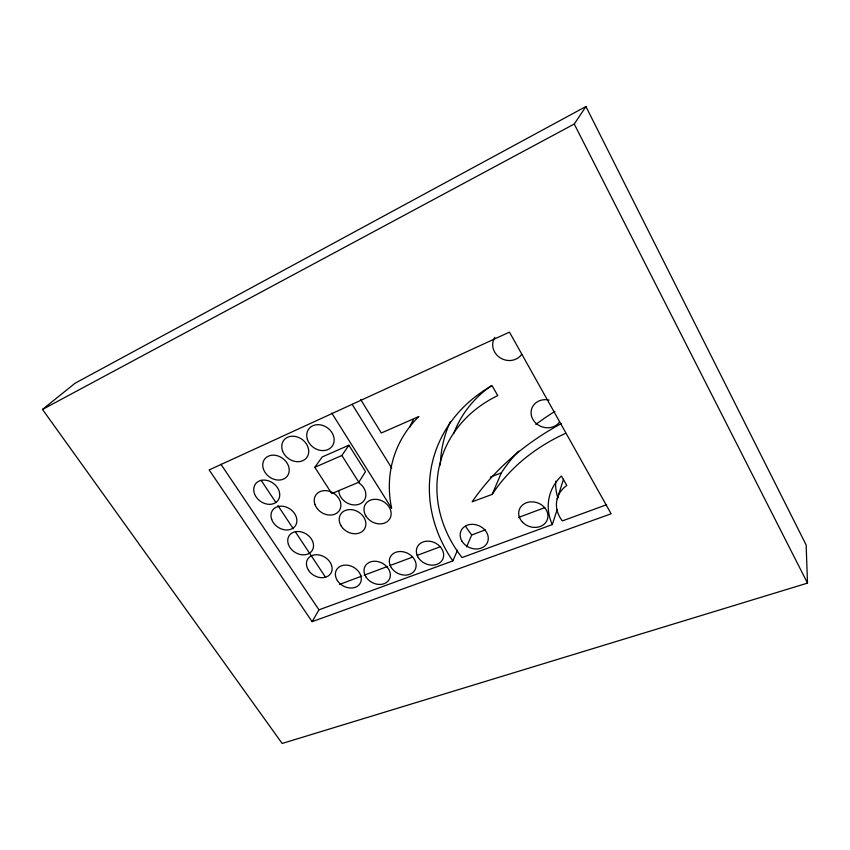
<?xml version="1.0" encoding="UTF-8"?>
<svg xmlns="http://www.w3.org/2000/svg" width="850" height="850" viewBox="0 0 850 850"><rect width="100%" height="100%" fill="white"/><g stroke="black" fill="none" stroke-linecap="round" stroke-linejoin="round"><path stroke-width="1.27" d="M312.109 621.658L611.118 513.783L509.469 332.127L209.153 469.933L312.109 621.658L318.984 609.822L452.837 560.915A155.614 132.005 15.7 0 1 492.054 385.645L497.76 395.601A134.651 114.325 16.7 0 0 462.028 557.558L552.309 524.577L557.133 509.596M557.196 498.759L563.561 479.262M561.436 423.523A314.829 245.151 7.9 0 0 472.154 501.819L492.203 494.371L501.319 472.897A201.663 164.9 9.8 0 1 518.553 451.138M466.618 546.858L471.718 534.969L485.318 529.879M452.837 560.915L457.544 550.205M358.796 482.226L365.521 471.591L348.904 445.209L322.214 456.949L314.819 467.298L331.766 493.574L358.796 482.226L341.859 455.494L348.904 445.209M42.5 409.445L574.249 124.026L585.926 106.537L806.151 545.009L807.5 583.111L282.147 743.463L42.5 409.445L75.023 383.254L585.926 106.537M314.819 467.298L341.859 455.494M490.344 477.062L501.319 472.897M339.522 584.418L361.707 576.119M364.172 575.195L387.589 566.44M390.054 565.516L412.239 557.218M417.169 555.369L440.587 546.614M518.723 517.384L544.691 507.663M606.592 504.741L562.36 520.901A31.291 26.499 15.2 0 1 566.801 485.467L561.425 476A56.706 47.929 13.9 0 0 552.309 524.577M220.894 464.238L318.984 609.822M261.109 480.282L275.751 502.318M277.95 505.633L293.324 528.774M295.524 532.079L325.539 577.267M331.755 413.058L391.638 508.3A134.226 113.486 20.6 0 1 418.891 416.5L381.31 432.99L360.719 399.617M352.197 404.398L391.733 468.106M574.249 124.026L807.5 583.111M557.929 498.036A54.878 46.931 13.2 0 1 555.762 481.142M471.718 534.969A130.316 111.977 16.1 0 1 465.598 526.299M453.698 433.596A130.316 111.977 16.1 0 1 491.491 385.592M492.203 494.371A208.324 168.194 10.4 0 1 565.037 433.585M535.808 424.437A304.683 240.465 7.3 0 1 554.88 411.4M440.342 465.067A150.599 129.264 15 0 1 450.256 421.812M559.534 422.11A15.619 13.866 19.2 0 1 540.037 426.02A15.619 13.866 19.2 0 1 531.749 408.606A15.619 13.866 19.2 0 1 549.026 400.042M521.613 354.376A15.884 14.514 26 0 1 500.214 357.839A15.884 14.514 26 0 1 494.859 337.322M358.551 482.672A14.238 11.656 32.1 0 1 359.699 504.007A14.238 11.656 32.1 0 1 338.799 490.96M409.679 427.114A129.965 111.254 20.2 0 1 413.302 419.815M418.221 557.451A14.121 11.454 25.8 0 0 441.873 560.702A14.121 11.454 25.8 0 0 429.898 541.291A14.121 11.454 25.8 0 0 418.221 557.451M522.591 522.261A14.875 12.516 19.4 0 0 547.304 519.69A14.875 12.516 19.4 0 0 530.049 501.914A14.875 12.516 19.4 0 0 522.591 522.261M461.954 541.142A14.439 11.911 23.3 0 0 486.317 544.372A14.439 11.911 23.3 0 0 474.385 524.461A14.439 11.911 23.3 0 0 461.954 541.142M391.244 567.513A13.94 11.167 27.1 0 0 414.471 570.764A13.94 11.167 27.1 0 0 402.475 551.671A13.94 11.167 27.1 0 0 391.244 567.513M365.967 576.938A13.759 10.901 28.2 0 0 388.779 580.199A13.759 10.901 28.2 0 0 376.773 561.393A13.759 10.901 28.2 0 0 365.967 576.938M337.397 580.593A13.621 10.689 29.5 0 0 359.837 583.844A13.621 10.689 29.5 0 0 347.777 565.25A13.621 10.689 29.5 0 0 337.397 580.593M308.518 570.286A13.589 10.614 31.2 0 0 330.756 573.474A13.589 10.614 31.2 0 0 318.548 554.88A13.589 10.614 31.2 0 0 308.518 570.286M288.416 544.436A13.685 10.742 32.7 0 0 310.324 552.596A13.685 10.742 32.7 0 0 303.152 532.483A13.685 10.742 32.7 0 0 288.416 544.436M271.692 519.446A13.812 10.912 34.3 0 0 293.739 527.627A13.812 10.912 34.3 0 0 286.376 507.142A13.812 10.912 34.3 0 0 271.692 519.446M254.469 493.712A13.951 11.071 36 0 0 276.654 501.893A13.951 11.071 36 0 0 269.089 481.026A13.951 11.071 36 0 0 254.469 493.712M263.479 469.243A14.163 11.401 36.7 0 0 286.025 477.498A14.163 11.401 36.7 0 0 278.418 456.099A14.163 11.401 36.7 0 0 263.479 469.243M282.476 450.691A14.376 11.741 36.8 0 0 305.405 459.032A14.376 11.741 36.8 0 0 297.851 437.155A14.376 11.741 36.8 0 0 282.476 450.691M307.402 439.429A14.535 12.049 36.2 0 0 330.671 447.854A14.535 12.049 36.2 0 0 323.244 425.606A14.535 12.049 36.2 0 0 307.402 439.429M365.999 516.152A14.195 11.602 30 0 0 389.534 519.212A14.195 11.602 30 0 0 377.156 499.428A14.195 11.602 30 0 0 365.999 516.152M341.243 526.108A14.025 11.326 31 0 0 364.363 529.189A14.025 11.326 31 0 0 351.974 509.703A14.025 11.326 31 0 0 341.243 526.108M314.872 504.316A14.078 11.369 32.9 0 0 337.461 512.624A14.078 11.369 32.9 0 0 330.31 491.587A14.078 11.369 32.9 0 0 314.872 504.316"/></g></svg>
